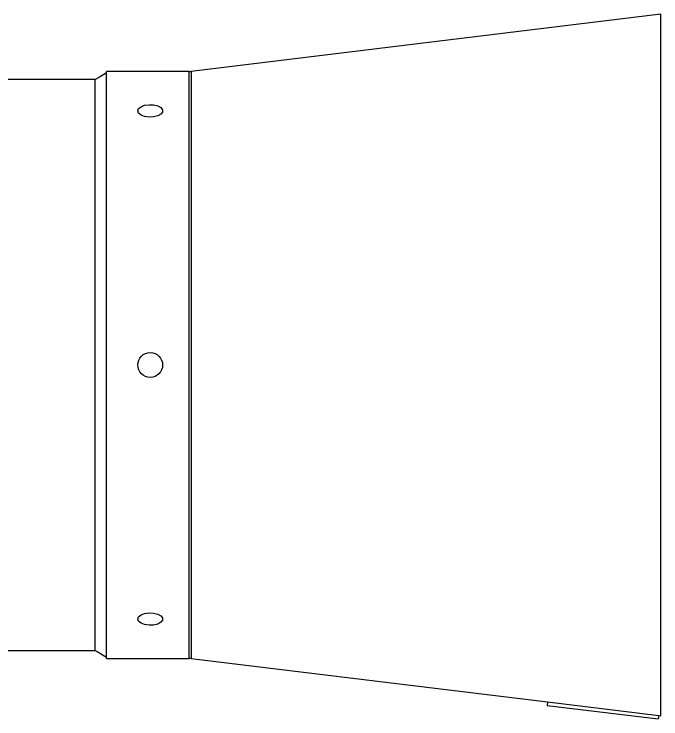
# Model space of a CAD drawing. Extents: x 8 to 113, y 0 to 87.
# Drawn here: x 25.63 to 31.4, y 33.66 to 39.95 of the extents above; entities that cross this region are included whole.
import ezdxf

# ---------------------------------------------------------------- set-up
doc = ezdxf.new("R2010")
doc.units = 0
doc.header["$MEASUREMENT"] = 0
doc.layers.add('OBJECT', color=7, linetype='CONTINUOUS')

msp = doc.modelspace()

# ---------------------------------------------------------------- linework, layer by layer
at = {"layer": 'OBJECT'}
for p, q in [((31.4006, 39.9521), (27.2051, 39.4396)), ((31.4006, 36.8182), (31.4006, 39.9521)), ((27.1899, 39.4387), (26.4504, 39.4387)), ((26.4504, 36.8182), (26.4504, 39.4387)), ((27.1899, 36.8182), (27.1899, 39.4387)), ((27.2051, 39.4396), (27.2051, 34.1968)), ((26.3504, 39.3681), (23.8239, 39.3681)), ((26.3504, 34.2683), (26.3504, 39.3681)), ((26.4504, 34.1977), (26.4504, 36.8182)), ((27.1899, 34.1977), (27.1899, 36.8182)), ((31.4006, 33.6843), (31.4006, 36.8182)), ((23.8239, 34.2683), (26.3504, 34.2683)), ((26.4504, 34.1977), (27.1899, 34.1977)), ((27.2051, 34.1968), (30.3886, 33.8079)), ((30.3886, 33.8079), (30.3849, 33.7781)), ((30.3886, 33.8079), (31.3812, 33.6867)), ((30.3849, 33.7781), (31.3775, 33.6569)), ((31.3812, 33.6867), (31.3775, 33.6569)), ((31.3812, 33.6867), (31.4006, 33.6843))]:
    msp.add_line(p, q, dxfattribs=at)
at = {"layer": 'OBJECT', "flags": 128}
for points in [[(26.4504, 39.4281), (26.3863, 39.3897), (26.3504, 39.3681)], [(26.7294, 39.0876), (26.7369, 39.1077), (26.7584, 39.125), (26.7909, 39.1373), (26.8302, 39.1429), (26.8708, 39.141), (26.9073, 39.1319), (26.9348, 39.1169), (26.9495, 39.0978), (26.9495, 39.0774), (26.9348, 39.0584), (26.9073, 39.0434), (26.8708, 39.0343), (26.8302, 39.0324), (26.7909, 39.038), (26.7584, 39.0503), (26.7369, 39.0676), (26.7294, 39.0876)], [(26.7294, 34.5488), (26.7369, 34.5689), (26.7584, 34.5862), (26.7909, 34.5985), (26.8302, 34.6041), (26.8708, 34.6022), (26.9073, 34.5931), (26.9348, 34.578), (26.9495, 34.559), (26.9495, 34.5386), (26.9348, 34.5196), (26.9073, 34.5045), (26.8708, 34.4954), (26.8302, 34.4935), (26.7909, 34.4991), (26.7584, 34.5114), (26.7369, 34.5288), (26.7294, 34.5488)], [(26.3504, 34.2683), (26.3655, 34.2593), (26.4504, 34.2083)]]:
    msp.add_lwpolyline(points, dxfattribs=at)
at = {"layer": 'OBJECT'}
msp.add_circle((26.8404, 36.8182), 0.111, dxfattribs=at)
for centre, start, end in [((27.1899, 39.5637), 270, 276.9644), ((27.1899, 34.0727), 83.0356, 90)]:
    msp.add_arc(centre, 0.125, start, end, dxfattribs=at)

doc.saveas('drawing.dxf')
